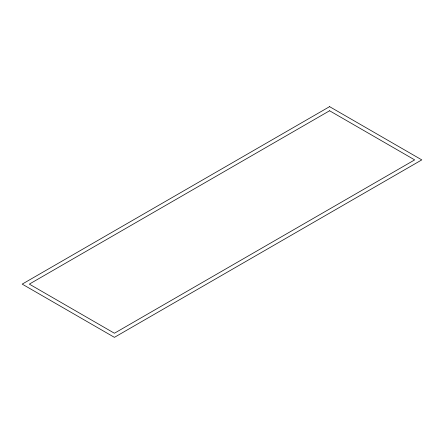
<?xml version="1.0" encoding="UTF-8"?>
<svg xmlns="http://www.w3.org/2000/svg" width="444" height="444" viewBox="0 0 444 444"><rect width="100%" height="100%" fill="white"/><g stroke="black" fill="none" stroke-linecap="round" stroke-linejoin="round"><path stroke-width="0.67" d="M329.587 106.649L22.2 284.116L114.413 337.351L421.8 159.884L329.587 106.649M329.587 110.761L29.332 284.116L114.413 333.239L414.668 159.884L329.587 110.761"/></g></svg>
